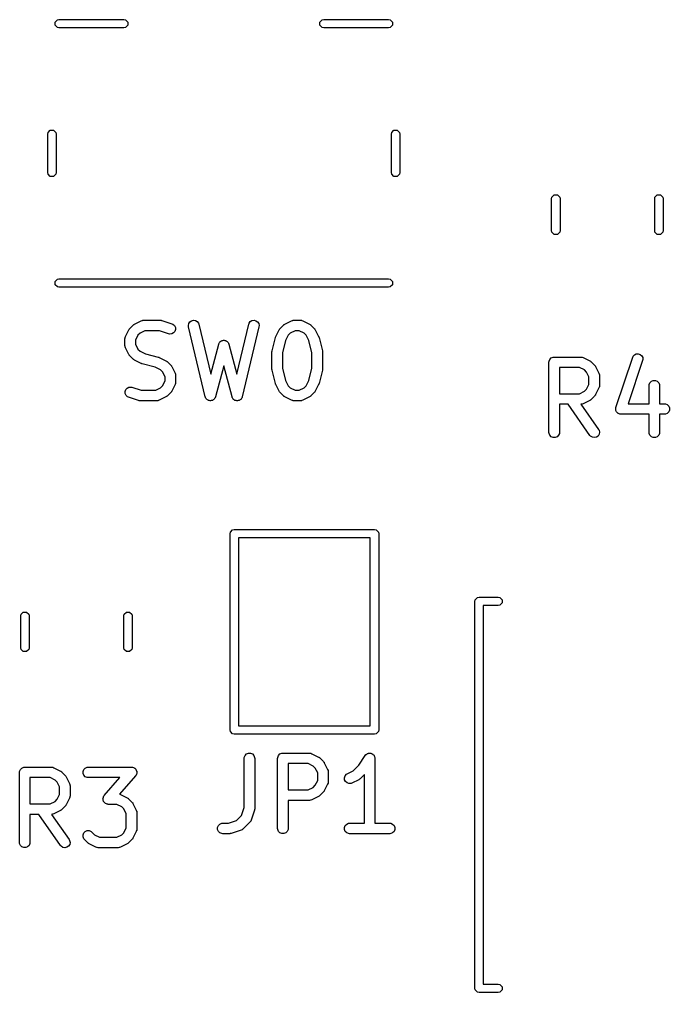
# Model space of a CAD drawing. Extents: x 187.8 to 249.8, y -111.9 to -82.6.
# Drawn here: x 193.94 to 203.21, y -96.49 to -82.61 of the extents above; entities that cross this region are included whole.
import ezdxf

# ---------------------------------------------------------------- set-up
doc = ezdxf.new("R2010")
doc.units = 0
doc.layers.add('BLACK', color=7, linetype='CONTINUOUS')

msp = doc.modelspace()

# ---------------------------------------------------------------- linework, layer by layer
at = {"layer": 'BLACK', "linetype": 'CONTINUOUS'}
for p, q in [((194.444567, -82.652039), (194.477039, -82.619567)), ((194.444567, -82.697961), (194.444567, -82.652039)), ((194.477039, -82.730433), (194.444567, -82.697961)), ((194.477039, -82.619567), (194.5, -82.615)), ((194.5, -82.615), (195.425, -82.615)), ((195.425, -82.615), (195.447961, -82.619567)), ((195.447961, -82.619567), (195.480433, -82.652039)), ((195.480433, -82.697961), (195.447961, -82.730433)), ((195.480433, -82.652039), (195.480433, -82.697961)), ((198.219567, -82.652039), (198.252039, -82.619567)), ((198.219567, -82.697961), (198.219567, -82.652039)), ((198.252039, -82.730433), (198.219567, -82.697961)), ((198.252039, -82.619567), (198.275, -82.615)), ((198.275, -82.615), (199.2, -82.615)), ((199.2, -82.615), (199.222961, -82.619567)), ((199.222961, -82.619567), (199.255433, -82.652039)), ((199.255433, -82.697961), (199.222961, -82.730433)), ((199.255433, -82.652039), (199.255433, -82.697961)), ((194.5, -82.735), (194.477039, -82.730433)), ((195.425, -82.735), (194.5, -82.735)), ((195.447961, -82.730433), (195.425, -82.735)), ((198.275, -82.735), (198.252039, -82.730433)), ((199.2, -82.735), (198.275, -82.735)), ((199.222961, -82.730433), (199.2, -82.735)), ((194.34, -84.25), (194.344567, -84.227039)), ((194.34, -84.8), (194.34, -84.25)), ((194.344567, -84.227039), (194.377039, -84.194567)), ((194.377039, -84.194567), (194.422961, -84.194567)), ((194.422961, -84.194567), (194.455433, -84.227039)), ((194.455433, -84.227039), (194.46, -84.25)), ((194.46, -84.25), (194.46, -84.8)), ((199.24, -84.25), (199.244567, -84.227039)), ((199.24, -84.8), (199.24, -84.25)), ((199.244567, -84.227039), (199.277039, -84.194567)), ((199.277039, -84.194567), (199.322961, -84.194567)), ((199.322961, -84.194567), (199.355433, -84.227039)), ((199.355433, -84.227039), (199.36, -84.25)), ((199.36, -84.25), (199.36, -84.8)), ((194.344567, -84.822961), (194.34, -84.8)), ((194.46, -84.8), (194.455433, -84.822961)), ((199.244567, -84.822961), (199.24, -84.8)), ((199.36, -84.8), (199.355433, -84.822961)), ((194.377039, -84.855433), (194.344567, -84.822961)), ((194.422961, -84.855433), (194.377039, -84.855433)), ((194.455433, -84.822961), (194.422961, -84.855433)), ((199.277039, -84.855433), (199.244567, -84.822961)), ((199.322961, -84.855433), (199.277039, -84.855433)), ((199.355433, -84.822961), (199.322961, -84.855433)), ((201.525, -85.172936), (201.529567, -85.149975)), ((201.525, -85.627064), (201.525, -85.172936)), ((201.529567, -85.149975), (201.562039, -85.117503)), ((201.562039, -85.117503), (201.607961, -85.117503)), ((201.607961, -85.117503), (201.640433, -85.149975)), ((201.640433, -85.149975), (201.645, -85.172936)), ((201.645, -85.172936), (201.645, -85.627064)), ((202.995, -85.172936), (202.999567, -85.149975)), ((202.995, -85.627064), (202.995, -85.172936)), ((202.999567, -85.149975), (203.032039, -85.117503)), ((203.032039, -85.117503), (203.077961, -85.117503)), ((203.077961, -85.117503), (203.110433, -85.149975)), ((203.110433, -85.149975), (203.115, -85.172936)), ((203.115, -85.172936), (203.115, -85.627064)), ((201.529567, -85.650025), (201.525, -85.627064)), ((201.645, -85.627064), (201.640433, -85.650025)), ((202.999567, -85.650025), (202.995, -85.627064)), ((203.115, -85.627064), (203.110433, -85.650025)), ((201.562039, -85.682497), (201.529567, -85.650025)), ((201.607961, -85.682497), (201.562039, -85.682497)), ((201.640433, -85.650025), (201.607961, -85.682497)), ((203.032039, -85.682497), (202.999567, -85.650025)), ((203.077961, -85.682497), (203.032039, -85.682497)), ((203.110433, -85.650025), (203.077961, -85.682497)), ((194.444567, -86.352039), (194.477039, -86.319567)), ((194.477039, -86.319567), (194.5, -86.315)), ((194.5, -86.315), (199.2, -86.315)), ((199.2, -86.315), (199.222961, -86.319567)), ((199.222961, -86.319567), (199.255433, -86.352039)), ((194.444567, -86.397961), (194.444567, -86.352039)), ((194.477039, -86.430433), (194.444567, -86.397961)), ((194.5, -86.435), (194.477039, -86.430433)), ((199.2, -86.435), (194.5, -86.435)), ((199.222961, -86.430433), (199.2, -86.435)), ((199.255433, -86.397961), (199.222961, -86.430433)), ((199.255433, -86.352039), (199.255433, -86.397961)), ((195.506534, -87.027773), (195.511253, -87.022024)), ((195.511253, -87.022024), (195.558872, -86.974405)), ((195.558872, -86.974405), (195.564621, -86.969686)), ((195.564621, -86.969686), (195.565921, -86.968188)), ((195.565921, -86.968188), (195.56818, -86.966766)), ((195.56818, -86.966766), (195.570237, -86.965078)), ((195.570237, -86.965078), (195.572064, -86.96432)), ((195.572064, -86.96432), (195.578364, -86.960356)), ((195.578364, -86.960356), (195.673602, -86.912737)), ((195.673602, -86.912737), (195.687333, -86.907482)), ((195.687333, -86.907482), (195.690022, -86.90729)), ((195.690022, -86.90729), (195.692511, -86.90626)), ((195.692511, -86.90626), (195.707143, -86.904819)), ((195.707143, -86.904819), (195.945238, -86.904819)), ((195.945238, -86.904819), (195.952643, -86.905548)), ((195.952643, -86.905548), (195.954618, -86.905408)), ((195.954618, -86.905408), (195.957215, -86.905998)), ((195.957215, -86.905998), (195.95987, -86.90626)), ((195.95987, -86.90626), (195.961701, -86.907018)), ((195.961701, -86.907018), (195.968955, -86.908668)), ((195.968955, -86.908668), (196.111812, -86.956287)), ((196.111812, -86.956287), (196.125237, -86.962281)), ((196.125237, -86.962281), (196.147344, -86.981455)), ((196.147344, -86.981455), (196.160431, -87.007628)), ((196.160431, -87.007628), (196.162506, -87.036818)), ((196.346481, -86.982623), (196.351114, -86.953728)), ((196.348469, -86.997191), (196.346481, -86.982623)), ((196.586564, -87.997191), (196.348469, -86.997191)), ((196.351114, -86.953728), (196.36645, -86.928806)), ((196.36645, -86.928806), (196.390157, -86.911649)), ((196.390157, -86.911649), (196.418625, -86.904871)), ((196.418625, -86.904871), (196.44752, -86.909504)), ((196.44752, -86.909504), (196.472442, -86.92484)), ((196.472442, -86.92484), (196.489599, -86.948547)), ((196.489599, -86.948547), (196.494389, -86.962447)), ((196.494389, -86.962447), (196.66364, -87.673303)), ((197.036359, -87.673303), (197.205612, -86.962448)), ((197.351532, -86.997191), (197.113436, -87.997191)), ((197.205612, -86.962448), (197.210402, -86.948547)), ((197.210402, -86.948547), (197.227559, -86.92484)), ((197.227559, -86.92484), (197.252481, -86.909504)), ((197.252481, -86.909504), (197.281376, -86.904871)), ((197.281376, -86.904871), (197.309844, -86.91165)), ((197.309844, -86.91165), (197.333551, -86.928806)), ((197.333551, -86.928806), (197.348887, -86.953728)), ((197.348887, -86.953728), (197.35352, -86.982623)), ((197.35352, -86.982623), (197.351532, -86.997191)), ((197.649391, -87.027773), (197.65411, -87.022024)), ((197.65411, -87.022024), (197.701729, -86.974405)), ((197.701729, -86.974405), (197.707478, -86.969686)), ((197.707478, -86.969686), (197.708778, -86.968188)), ((197.708778, -86.968188), (197.711037, -86.966766)), ((197.711037, -86.966766), (197.713094, -86.965078)), ((197.713094, -86.965078), (197.714921, -86.96432)), ((197.714921, -86.96432), (197.721221, -86.960356)), ((197.721221, -86.960356), (197.816459, -86.912737)), ((197.816459, -86.912737), (197.83019, -86.907482)), ((197.83019, -86.907482), (197.832879, -86.90729)), ((197.832879, -86.90729), (197.835368, -86.90626)), ((197.835368, -86.90626), (197.85, -86.904819)), ((197.85, -86.904819), (197.945238, -86.904819)), ((197.945238, -86.904819), (197.95987, -86.90626)), ((197.95987, -86.90626), (197.962359, -86.907291)), ((197.962359, -86.907291), (197.965047, -86.907482)), ((197.965047, -86.907482), (197.978779, -86.912737)), ((197.978779, -86.912737), (198.074017, -86.960356)), ((198.074017, -86.960356), (198.080316, -86.96432)), ((198.080316, -86.96432), (198.082144, -86.965078)), ((198.082144, -86.965078), (198.0842, -86.966766)), ((198.0842, -86.966766), (198.08646, -86.968188)), ((198.08646, -86.968188), (198.087759, -86.969686)), ((198.087759, -86.969686), (198.093509, -86.974405)), ((198.093509, -86.974405), (198.141128, -87.022024)), ((198.141128, -87.022024), (198.145846, -87.027773)), ((195.441667, -87.170295), (195.443108, -87.155663)), ((195.443108, -87.155663), (195.444139, -87.153173)), ((195.444139, -87.153173), (195.44433, -87.150486)), ((195.44433, -87.150486), (195.449585, -87.136754)), ((195.449585, -87.136754), (195.497204, -87.041516)), ((195.497204, -87.041516), (195.501168, -87.035216)), ((195.501168, -87.035216), (195.501926, -87.033389)), ((195.501926, -87.033389), (195.503614, -87.031332)), ((195.503614, -87.031332), (195.505036, -87.029073)), ((195.505036, -87.029073), (195.506534, -87.027773)), ((195.625925, -87.119484), (195.591667, -87.188)), ((195.656332, -87.089077), (195.625925, -87.119484)), ((195.724848, -87.054819), (195.656332, -87.089077)), ((195.933068, -87.054819), (195.724848, -87.054819)), ((196.064377, -87.098589), (195.933068, -87.054819)), ((196.078714, -87.101849), (196.064377, -87.098589)), ((196.107904, -87.099774), (196.078714, -87.101849)), ((196.134078, -87.086688), (196.107904, -87.099774)), ((196.153252, -87.06458), (196.134078, -87.086688)), ((196.162506, -87.036818), (196.153252, -87.06458)), ((197.539144, -87.342581), (197.586763, -87.152105)), ((197.586763, -87.152105), (197.587148, -87.151025)), ((197.587148, -87.151025), (197.587187, -87.150486)), ((197.587187, -87.150486), (197.589514, -87.144404)), ((197.589514, -87.144404), (197.59171, -87.138259)), ((197.59171, -87.138259), (197.592032, -87.137823)), ((197.592032, -87.137823), (197.592442, -87.136754)), ((197.592442, -87.136754), (197.640061, -87.041516)), ((197.640061, -87.041516), (197.644025, -87.035216)), ((197.644025, -87.035216), (197.644783, -87.033389)), ((197.644783, -87.033389), (197.646471, -87.031332)), ((197.646471, -87.031332), (197.647893, -87.029073)), ((197.647893, -87.029073), (197.649391, -87.027773)), ((197.768782, -87.119484), (197.730288, -87.196471)), ((197.799189, -87.089077), (197.768782, -87.119484)), ((197.867705, -87.054819), (197.799189, -87.089077)), ((197.927533, -87.054819), (197.867705, -87.054819)), ((197.996049, -87.089077), (197.927533, -87.054819)), ((198.026456, -87.119484), (197.996049, -87.089077)), ((198.064949, -87.196471), (198.026456, -87.119484)), ((198.145846, -87.027773), (198.147345, -87.029073)), ((198.147345, -87.029073), (198.148766, -87.031332)), ((198.148766, -87.031332), (198.150455, -87.033389)), ((198.150455, -87.033389), (198.151212, -87.035216)), ((198.151212, -87.035216), (198.155177, -87.041516)), ((198.155177, -87.041516), (198.202796, -87.136754)), ((198.202796, -87.136754), (198.203205, -87.137823)), ((198.203205, -87.137823), (198.203528, -87.138259)), ((198.203528, -87.138259), (198.20572, -87.144395)), ((198.20572, -87.144395), (198.208051, -87.150485)), ((198.208051, -87.150485), (198.208089, -87.151025)), ((198.208089, -87.151025), (198.208475, -87.152105)), ((198.208475, -87.152105), (198.256094, -87.342581)), ((195.441667, -87.265533), (195.441667, -87.170295)), ((195.443108, -87.280165), (195.441667, -87.265533)), ((195.444139, -87.282654), (195.443108, -87.280165)), ((195.44433, -87.285342), (195.444139, -87.282654)), ((195.449585, -87.299074), (195.44433, -87.285342)), ((195.497204, -87.394312), (195.449585, -87.299074)), ((195.591667, -87.188), (195.591667, -87.247828)), ((195.591667, -87.247828), (195.625925, -87.316344)), ((196.66364, -87.673303), (196.777532, -87.246208)), ((196.777532, -87.246208), (196.778817, -87.242779)), ((196.778817, -87.242779), (196.779009, -87.24134)), ((196.779009, -87.24134), (196.779998, -87.23963)), ((196.779998, -87.23963), (196.782695, -87.232441)), ((196.782695, -87.232441), (196.788712, -87.22458)), ((196.788712, -87.22458), (196.793671, -87.216015)), ((196.793671, -87.216015), (196.797528, -87.213062)), ((196.797528, -87.213062), (196.800482, -87.209204)), ((196.800482, -87.209204), (196.809049, -87.204243)), ((196.809049, -87.204243), (196.816909, -87.198228)), ((196.816909, -87.198228), (196.821601, -87.196976)), ((196.821601, -87.196976), (196.825807, -87.194542)), ((196.825807, -87.194542), (196.835624, -87.193237)), ((196.835624, -87.193237), (196.845185, -87.190688)), ((196.845185, -87.190688), (196.849997, -87.191327)), ((196.849997, -87.191327), (196.854816, -87.190687)), ((196.854816, -87.190687), (196.864386, -87.193239)), ((196.864386, -87.193239), (196.874193, -87.194542)), ((196.874193, -87.194542), (196.878394, -87.196974)), ((196.878394, -87.196974), (196.883091, -87.198227)), ((196.883091, -87.198227), (196.890953, -87.204245)), ((196.890953, -87.204245), (196.899518, -87.209204)), ((196.899518, -87.209204), (196.90247, -87.213061)), ((196.90247, -87.213061), (196.906329, -87.216015)), ((196.906329, -87.216015), (196.91129, -87.224583)), ((196.91129, -87.224583), (196.917305, -87.232442)), ((196.917305, -87.232442), (196.919999, -87.239626)), ((196.919999, -87.239626), (196.920991, -87.241339)), ((196.920991, -87.241339), (196.921182, -87.24278)), ((196.921182, -87.24278), (196.922468, -87.246208)), ((196.922468, -87.246208), (197.036359, -87.673303)), ((197.730288, -87.196471), (197.686905, -87.370005)), ((198.108333, -87.370005), (198.064949, -87.196471)), ((195.501168, -87.400611), (195.497204, -87.394312)), ((195.501926, -87.402439), (195.501168, -87.400611)), ((195.503614, -87.404495), (195.501926, -87.402439)), ((195.505036, -87.406755), (195.503614, -87.404495)), ((195.506534, -87.408054), (195.505036, -87.406755)), ((195.511253, -87.413804), (195.506534, -87.408054)), ((195.558872, -87.461423), (195.511253, -87.413804)), ((195.625925, -87.316344), (195.656332, -87.346751)), ((195.656332, -87.346751), (195.733319, -87.385244)), ((195.733319, -87.385244), (195.915809, -87.430867)), ((195.915809, -87.430867), (195.916888, -87.431252)), ((195.916888, -87.431252), (195.917428, -87.431291)), ((195.917428, -87.431291), (195.923509, -87.433618)), ((195.923509, -87.433618), (195.929655, -87.435814)), ((195.929655, -87.435814), (195.93009, -87.436136)), ((195.93009, -87.436136), (195.93116, -87.436546)), ((195.93116, -87.436546), (196.026398, -87.484165)), ((197.536905, -87.360771), (197.537156, -87.358217)), ((197.536905, -87.598866), (197.536905, -87.360771)), ((197.536994, -87.357125), (197.537803, -87.351651)), ((197.537156, -87.358217), (197.536994, -87.357125)), ((197.537803, -87.351651), (197.538346, -87.346139)), ((197.538346, -87.346139), (197.538768, -87.345117)), ((197.538768, -87.345117), (197.539144, -87.342581)), ((197.686905, -87.370005), (197.686905, -87.589632)), ((198.108333, -87.589632), (198.108333, -87.370005)), ((198.256094, -87.342581), (198.256469, -87.345117)), ((198.256469, -87.345117), (198.256892, -87.346139)), ((198.256892, -87.346139), (198.257434, -87.351651)), ((198.257434, -87.351651), (198.258244, -87.357125)), ((198.258244, -87.357125), (198.258081, -87.358217)), ((198.258081, -87.358217), (198.258333, -87.360771)), ((198.258333, -87.360771), (198.258333, -87.598866)), ((201.499545, -87.463151), (201.520237, -87.442459)), ((201.520237, -87.442459), (201.547273, -87.43126)), ((201.547273, -87.43126), (201.561905, -87.429819)), ((201.561905, -87.429819), (201.942857, -87.429819)), ((201.942857, -87.429819), (201.957489, -87.43126)), ((201.957489, -87.43126), (201.959978, -87.432291)), ((201.959978, -87.432291), (201.962666, -87.432482)), ((201.962666, -87.432482), (201.976398, -87.437737)), ((201.976398, -87.437737), (202.071636, -87.485356)), ((202.443135, -88.147768), (202.68123, -87.433483)), ((202.68123, -87.433483), (202.687224, -87.420058)), ((202.687224, -87.420058), (202.706398, -87.397951)), ((202.706398, -87.397951), (202.732571, -87.384864)), ((202.732571, -87.384864), (202.761761, -87.382789)), ((202.761761, -87.382789), (202.789523, -87.392043)), ((202.789523, -87.392043), (202.811631, -87.411217)), ((202.811631, -87.411217), (202.824717, -87.437391)), ((202.824717, -87.437391), (202.826792, -87.466581)), ((195.564621, -87.466141), (195.558872, -87.461423)), ((195.565921, -87.46764), (195.564621, -87.466141)), ((195.56818, -87.469061), (195.565921, -87.46764)), ((195.570237, -87.47075), (195.56818, -87.469061)), ((195.572064, -87.471507), (195.570237, -87.47075)), ((195.578364, -87.475472), (195.572064, -87.471507)), ((195.673602, -87.523091), (195.578364, -87.475472)), ((195.674671, -87.5235), (195.673602, -87.523091)), ((195.675107, -87.523823), (195.674671, -87.5235)), ((195.681243, -87.526015), (195.675107, -87.523823)), ((195.687333, -87.528346), (195.681243, -87.526015)), ((195.687873, -87.528384), (195.687333, -87.528346)), ((195.688953, -87.52877), (195.687873, -87.528384)), ((195.871443, -87.574392), (195.688953, -87.52877)), ((195.94843, -87.612886), (195.871443, -87.574392)), ((196.026398, -87.484165), (196.032697, -87.488129)), ((196.032697, -87.488129), (196.034525, -87.488887)), ((196.034525, -87.488887), (196.036581, -87.490575)), ((196.036581, -87.490575), (196.038841, -87.491997)), ((196.038841, -87.491997), (196.04014, -87.493495)), ((196.04014, -87.493495), (196.04589, -87.498214)), ((196.04589, -87.498214), (196.093509, -87.545833)), ((196.093509, -87.545833), (196.098227, -87.551582)), ((196.098227, -87.551582), (196.099726, -87.552882)), ((196.099726, -87.552882), (196.101147, -87.555141)), ((196.101147, -87.555141), (196.102836, -87.557198)), ((196.102836, -87.557198), (196.103593, -87.559025)), ((196.103593, -87.559025), (196.107558, -87.565325)), ((196.107558, -87.565325), (196.155177, -87.660563)), ((196.849999, -87.556613), (196.731992, -87.999144)), ((196.968008, -87.999144), (196.849999, -87.556613)), ((201.486905, -87.504819), (201.488346, -87.490187)), ((201.486905, -88.504819), (201.486905, -87.504819)), ((201.488346, -87.490187), (201.499545, -87.463151)), ((201.925152, -87.579819), (201.636905, -87.579819)), ((201.636905, -87.579819), (201.636905, -87.953628)), ((201.993668, -87.614077), (201.925152, -87.579819)), ((202.071636, -87.485356), (202.077935, -87.48932)), ((202.077935, -87.48932), (202.079763, -87.490078)), ((202.079763, -87.490078), (202.081819, -87.491766)), ((202.081819, -87.491766), (202.084079, -87.493188)), ((202.084079, -87.493188), (202.085378, -87.494686)), ((202.085378, -87.494686), (202.091128, -87.499405)), ((202.091128, -87.499405), (202.138747, -87.547024)), ((202.138747, -87.547024), (202.143465, -87.552773)), ((202.143465, -87.552773), (202.144964, -87.554073)), ((202.144964, -87.554073), (202.146385, -87.556332)), ((202.146385, -87.556332), (202.148074, -87.558389)), ((202.148074, -87.558389), (202.148831, -87.560216)), ((202.148831, -87.560216), (202.152796, -87.566516)), ((202.152796, -87.566516), (202.200415, -87.661754)), ((202.823532, -87.480918), (202.618343, -88.096485)), ((202.826792, -87.466581), (202.823532, -87.480918)), ((195.978837, -87.643293), (195.94843, -87.612886)), ((196.013095, -87.711809), (195.978837, -87.643293)), ((196.013095, -87.771637), (196.013095, -87.711809)), ((196.155177, -87.660563), (196.160432, -87.674294)), ((196.160432, -87.674294), (196.160623, -87.676983)), ((196.160623, -87.676983), (196.161654, -87.679472)), ((196.161654, -87.679472), (196.163095, -87.694104)), ((196.163095, -87.694104), (196.163095, -87.789342)), ((197.537156, -87.601419), (197.536905, -87.598866)), ((197.536994, -87.602512), (197.537156, -87.601419)), ((197.537803, -87.607985), (197.536994, -87.602512)), ((197.538346, -87.613498), (197.537803, -87.607985)), ((197.538768, -87.614519), (197.538346, -87.613498)), ((197.539144, -87.617056), (197.538768, -87.614519)), ((197.586763, -87.807532), (197.539144, -87.617056)), ((197.686905, -87.589632), (197.730288, -87.763166)), ((198.064949, -87.763166), (198.108333, -87.589632)), ((198.256094, -87.617056), (198.208475, -87.807532)), ((198.256469, -87.614519), (198.256094, -87.617056)), ((198.256892, -87.613498), (198.256469, -87.614519)), ((198.257434, -87.607985), (198.256892, -87.613498)), ((198.258244, -87.602512), (198.257434, -87.607985)), ((198.258333, -87.598866), (198.258081, -87.601419)), ((198.258081, -87.601419), (198.258244, -87.602512)), ((202.024075, -87.644484), (201.993668, -87.614077)), ((202.058333, -87.713), (202.024075, -87.644484)), ((202.058333, -87.820447), (202.058333, -87.713)), ((202.200415, -87.661754), (202.20567, -87.675485)), ((202.20567, -87.675485), (202.205861, -87.678174)), ((202.205861, -87.678174), (202.206892, -87.680663)), ((202.206892, -87.680663), (202.208333, -87.695295)), ((202.208333, -87.695295), (202.208333, -87.838152)), ((195.470684, -87.87295), (195.496857, -87.859864)), ((195.496857, -87.859864), (195.526047, -87.857789)), ((195.526047, -87.857789), (195.540384, -87.861049)), ((195.948429, -87.870561), (195.978836, -87.840153)), ((195.978836, -87.840153), (196.013095, -87.771637)), ((196.155177, -87.822883), (196.107558, -87.918121)), ((196.160432, -87.809152), (196.155177, -87.822883)), ((196.160623, -87.806462), (196.160432, -87.809152)), ((196.161654, -87.803974), (196.160623, -87.806462)), ((196.163095, -87.789342), (196.161654, -87.803974)), ((197.587148, -87.808611), (197.586763, -87.807532)), ((197.587187, -87.809151), (197.587148, -87.808611)), ((197.589514, -87.815232), (197.587187, -87.809151)), ((197.59171, -87.821378), (197.589514, -87.815232)), ((197.592032, -87.821813), (197.59171, -87.821378)), ((197.592442, -87.822883), (197.592032, -87.821813)), ((197.640061, -87.918121), (197.592442, -87.822883)), ((197.730288, -87.763166), (197.768782, -87.840153)), ((197.768782, -87.840153), (197.799189, -87.870561)), ((197.996048, -87.870561), (198.026455, -87.840153)), ((198.026455, -87.840153), (198.064949, -87.763166)), ((198.202796, -87.822883), (198.155177, -87.918121)), ((198.203205, -87.821813), (198.202796, -87.822883)), ((198.203528, -87.821378), (198.203205, -87.821813)), ((198.20572, -87.815241), (198.203528, -87.821378)), ((198.208051, -87.809152), (198.20572, -87.815241)), ((198.208089, -87.808611), (198.208051, -87.809152)), ((198.208475, -87.807532), (198.208089, -87.808611)), ((202.024075, -87.888963), (202.058333, -87.820447)), ((202.20567, -87.857962), (202.200415, -87.871693)), ((202.205861, -87.855272), (202.20567, -87.857962)), ((202.206892, -87.852784), (202.205861, -87.855272)), ((202.208333, -87.838152), (202.206892, -87.852784)), ((202.915476, -87.838152), (202.916917, -87.82352)), ((202.915476, -88.096485), (202.915476, -87.838152)), ((202.916917, -87.82352), (202.928116, -87.796484)), ((202.928116, -87.796484), (202.948808, -87.775792)), ((202.948808, -87.775792), (202.975844, -87.764593)), ((202.975844, -87.764593), (203.005108, -87.764593)), ((203.005108, -87.764593), (203.032144, -87.775792)), ((203.032144, -87.775792), (203.052836, -87.796484)), ((203.052836, -87.796484), (203.064035, -87.82352)), ((203.064035, -87.82352), (203.065476, -87.838152)), ((203.065476, -87.838152), (203.065476, -88.096485)), ((195.442256, -87.92282), (195.45151, -87.895057)), ((195.444331, -87.95201), (195.442256, -87.92282)), ((195.457417, -87.978183), (195.444331, -87.95201)), ((195.45151, -87.895057), (195.470684, -87.87295)), ((195.479524, -87.997357), (195.457417, -87.978183)), ((195.49295, -88.003351), (195.479524, -87.997357)), ((195.540384, -87.861049), (195.671694, -87.904819)), ((195.671694, -87.904819), (195.879914, -87.904819)), ((195.879914, -87.904819), (195.948429, -87.870561)), ((196.032697, -87.995317), (196.026398, -87.999282)), ((196.034525, -87.99456), (196.032697, -87.995317)), ((196.036581, -87.992872), (196.034525, -87.99456)), ((196.038841, -87.99145), (196.036581, -87.992872)), ((196.040141, -87.98995), (196.038841, -87.99145)), ((196.045891, -87.985232), (196.040141, -87.98995)), ((196.093509, -87.937613), (196.045891, -87.985232)), ((196.098227, -87.931863), (196.093509, -87.937613)), ((196.099726, -87.930564), (196.098227, -87.931863)), ((196.101147, -87.928305), (196.099726, -87.930564)), ((196.102837, -87.926247), (196.101147, -87.928305)), ((196.103594, -87.924417), (196.102837, -87.926247)), ((196.107558, -87.918121), (196.103594, -87.924417)), ((196.588293, -88.00221), (196.586564, -87.997191)), ((196.731992, -87.999144), (196.730126, -88.004118)), ((196.969873, -88.004119), (196.968008, -87.999144)), ((197.113436, -87.997191), (197.111706, -88.002209)), ((197.644024, -87.924417), (197.640061, -87.918121)), ((197.644782, -87.926247), (197.644024, -87.924417)), ((197.646471, -87.928305), (197.644782, -87.926247)), ((197.647893, -87.930564), (197.646471, -87.928305)), ((197.649391, -87.931863), (197.647893, -87.930564)), ((197.654109, -87.937612), (197.649391, -87.931863)), ((197.701728, -87.985232), (197.654109, -87.937612)), ((197.707477, -87.98995), (197.701728, -87.985232)), ((197.708778, -87.99145), (197.707477, -87.98995)), ((197.711037, -87.992872), (197.708778, -87.99145)), ((197.713094, -87.99456), (197.711037, -87.992872)), ((197.714921, -87.995317), (197.713094, -87.99456)), ((197.721221, -87.999282), (197.714921, -87.995317)), ((197.799189, -87.870561), (197.867705, -87.904819)), ((197.867705, -87.904819), (197.927533, -87.904819)), ((197.927533, -87.904819), (197.996048, -87.870561)), ((198.080316, -87.995317), (198.074017, -87.999282)), ((198.082144, -87.99456), (198.080316, -87.995317)), ((198.0842, -87.992872), (198.082144, -87.99456)), ((198.08646, -87.99145), (198.0842, -87.992872)), ((198.08776, -87.98995), (198.08646, -87.99145)), ((198.09351, -87.985232), (198.08776, -87.98995)), ((198.141128, -87.937613), (198.09351, -87.985232)), ((198.145846, -87.931863), (198.141128, -87.937613)), ((198.147345, -87.930564), (198.145846, -87.931863)), ((198.148766, -87.928305), (198.147345, -87.930564)), ((198.150456, -87.926247), (198.148766, -87.928305)), ((198.151213, -87.924417), (198.150456, -87.926247)), ((198.155177, -87.918121), (198.151213, -87.924417)), ((201.636905, -87.953628), (201.925152, -87.953628)), ((201.925152, -87.953628), (201.993668, -87.91937)), ((201.993668, -87.91937), (202.024075, -87.888963)), ((202.138747, -87.986423), (202.091128, -88.034042)), ((202.143465, -87.980673), (202.138747, -87.986423)), ((202.144964, -87.979374), (202.143465, -87.980673)), ((202.146385, -87.977114), (202.144964, -87.979374)), ((202.148074, -87.975058), (202.146385, -87.977114)), ((202.148831, -87.97323), (202.148074, -87.975058)), ((202.152796, -87.966931), (202.148831, -87.97323)), ((202.200415, -87.871693), (202.152796, -87.966931)), ((195.635806, -88.05097), (195.49295, -88.003351)), ((195.643061, -88.052619), (195.635806, -88.05097)), ((195.644892, -88.053378), (195.643061, -88.052619)), ((195.647545, -88.053639), (195.644892, -88.053378)), ((195.650143, -88.05423), (195.647545, -88.053639)), ((195.652117, -88.054089), (195.650143, -88.05423)), ((195.659524, -88.054819), (195.652117, -88.054089)), ((195.897619, -88.054819), (195.659524, -88.054819)), ((195.912251, -88.053378), (195.897619, -88.054819)), ((195.91474, -88.052346), (195.912251, -88.053378)), ((195.917428, -88.052156), (195.91474, -88.052346)), ((195.93116, -88.046901), (195.917428, -88.052156)), ((196.026398, -87.999282), (195.93116, -88.046901)), ((196.588533, -88.004012), (196.588293, -88.00221)), ((196.589475, -88.00564), (196.588533, -88.004012)), ((196.591354, -88.011091), (196.589475, -88.00564)), ((196.59774, -88.019915), (196.591354, -88.011091)), ((196.603195, -88.029337), (196.59774, -88.019915)), ((196.606252, -88.031677), (196.603195, -88.029337)), ((196.608511, -88.034798), (196.606252, -88.031677)), ((196.617786, -88.040505), (196.608511, -88.034798)), ((196.626433, -88.047124), (196.617786, -88.040505)), ((196.630153, -88.048116), (196.626433, -88.047124)), ((196.633433, -88.050134), (196.630153, -88.048116)), ((196.644187, -88.051858), (196.633433, -88.050134)), ((196.654709, -88.054664), (196.644187, -88.051858)), ((196.658524, -88.054157), (196.654709, -88.054664)), ((196.662328, -88.054767), (196.658524, -88.054157)), ((196.672926, -88.052243), (196.662328, -88.054767)), ((196.683717, -88.05081), (196.672926, -88.052243)), ((196.687048, -88.048881), (196.683717, -88.05081)), ((196.690796, -88.047989), (196.687048, -88.048881)), ((196.69962, -88.041602), (196.690796, -88.047989)), ((196.709042, -88.036148), (196.69962, -88.041602)), ((196.711382, -88.03309), (196.709042, -88.036148)), ((196.714503, -88.030832), (196.711382, -88.03309)), ((196.72021, -88.021556), (196.714503, -88.030832)), ((196.726829, -88.01291), (196.72021, -88.021556)), ((196.728854, -88.00751), (196.726829, -88.01291)), ((196.729839, -88.00591), (196.728854, -88.00751)), ((196.730126, -88.004118), (196.729839, -88.00591)), ((196.970161, -88.00591), (196.969873, -88.004119)), ((196.971145, -88.007509), (196.970161, -88.00591)), ((196.973171, -88.012911), (196.971145, -88.007509)), ((196.979791, -88.021559), (196.973171, -88.012911)), ((196.985497, -88.030832), (196.979791, -88.021559)), ((196.988617, -88.03309), (196.985497, -88.030832)), ((196.990958, -88.036148), (196.988617, -88.03309)), ((197.000379, -88.041602), (196.990958, -88.036148)), ((197.009204, -88.047989), (197.000379, -88.041602)), ((197.012951, -88.048881), (197.009204, -88.047989)), ((197.016283, -88.05081), (197.012951, -88.048881)), ((197.027076, -88.052244), (197.016283, -88.05081)), ((197.037672, -88.054767), (197.027076, -88.052244)), ((197.041473, -88.054157), (197.037672, -88.054767)), ((197.045292, -88.054665), (197.041473, -88.054157)), ((197.055823, -88.051856), (197.045292, -88.054665)), ((197.066567, -88.050134), (197.055823, -88.051856)), ((197.069843, -88.048118), (197.066567, -88.050134)), ((197.073567, -88.047125), (197.069843, -88.048118)), ((197.082217, -88.040503), (197.073567, -88.047125)), ((197.091489, -88.034798), (197.082217, -88.040503)), ((197.093747, -88.031677), (197.091489, -88.034798)), ((197.096805, -88.029337), (197.093747, -88.031677)), ((197.10226, -88.019914), (197.096805, -88.029337)), ((197.108646, -88.011091), (197.10226, -88.019914)), ((197.110523, -88.005642), (197.108646, -88.011091)), ((197.111467, -88.004013), (197.110523, -88.005642)), ((197.111706, -88.002209), (197.111467, -88.004013)), ((197.816459, -88.046901), (197.721221, -87.999282)), ((197.83019, -88.052156), (197.816459, -88.046901)), ((197.832879, -88.052347), (197.83019, -88.052156)), ((197.835368, -88.053378), (197.832879, -88.052347)), ((197.85, -88.054819), (197.835368, -88.053378)), ((197.945238, -88.054819), (197.85, -88.054819)), ((197.95987, -88.053378), (197.945238, -88.054819)), ((197.962359, -88.052346), (197.95987, -88.053378)), ((197.965047, -88.052156), (197.962359, -88.052346)), ((197.978779, -88.046901), (197.965047, -88.052156)), ((198.074017, -87.999282), (197.978779, -88.046901)), ((201.760951, -88.103628), (201.636905, -88.103628)), ((201.636905, -88.103628), (201.636905, -88.504819)), ((202.071891, -88.547829), (201.760951, -88.103628)), ((201.957489, -88.102187), (201.943972, -88.103518)), ((201.943972, -88.103518), (202.194776, -88.46181)), ((201.959978, -88.101155), (201.957489, -88.102187)), ((201.962666, -88.100965), (201.959978, -88.101155)), ((201.976398, -88.09571), (201.962666, -88.100965)), ((202.071636, -88.048091), (201.976398, -88.09571)), ((202.077935, -88.044126), (202.071636, -88.048091)), ((202.079763, -88.043369), (202.077935, -88.044126)), ((202.081819, -88.04168), (202.079763, -88.043369)), ((202.084079, -88.040259), (202.081819, -88.04168)), ((202.085378, -88.03876), (202.084079, -88.040259)), ((202.091128, -88.034042), (202.085378, -88.03876)), ((202.618343, -88.096485), (202.915476, -88.096485)), ((203.065476, -88.096485), (203.133333, -88.096485)), ((203.133333, -88.096485), (203.147965, -88.097926)), ((203.147965, -88.097926), (203.175001, -88.109125)), ((203.175001, -88.109125), (203.195693, -88.129817)), ((203.195693, -88.129817), (203.206892, -88.156853)), ((202.439875, -88.162105), (202.440727, -88.158358)), ((202.440727, -88.17409), (202.439875, -88.162105)), ((202.440727, -88.156853), (202.441485, -88.155021)), ((202.440727, -88.158358), (202.440727, -88.156853)), ((202.440727, -88.186117), (202.440727, -88.17409)), ((202.441759, -88.188608), (202.440727, -88.186117)), ((202.441485, -88.155021), (202.443135, -88.147768)), ((202.44195, -88.191295), (202.441759, -88.188608)), ((202.447324, -88.202044), (202.44195, -88.191295)), ((202.451926, -88.213153), (202.447324, -88.202044)), ((202.453831, -88.215058), (202.451926, -88.213153)), ((202.455036, -88.217468), (202.453831, -88.215058)), ((202.464118, -88.225345), (202.455036, -88.217468)), ((202.472618, -88.233845), (202.464118, -88.225345)), ((202.475106, -88.234875), (202.472618, -88.233845)), ((202.477143, -88.236642), (202.475106, -88.234875)), ((202.488546, -88.240443), (202.477143, -88.236642)), ((202.499654, -88.245044), (202.488546, -88.240443)), ((202.50348, -88.24542), (202.499654, -88.245044)), ((202.504906, -88.245896), (202.50348, -88.24542)), ((202.50688, -88.245755), (202.504906, -88.245896)), ((202.514286, -88.246485), (202.50688, -88.245755)), ((202.915476, -88.246485), (202.514286, -88.246485)), ((202.915476, -88.504819), (202.915476, -88.246485)), ((203.133333, -88.246485), (203.065476, -88.246485)), ((203.065476, -88.246485), (203.065476, -88.504819)), ((203.147965, -88.245044), (203.133333, -88.246485)), ((203.175001, -88.233845), (203.147965, -88.245044)), ((203.195693, -88.213153), (203.175001, -88.233845)), ((203.206892, -88.186117), (203.195693, -88.213153)), ((203.206892, -88.156853), (203.206892, -88.186117)), ((201.488346, -88.519451), (201.486905, -88.504819)), ((201.499545, -88.546487), (201.488346, -88.519451)), ((201.520237, -88.567179), (201.499545, -88.546487)), ((201.624265, -88.546487), (201.603573, -88.567179)), ((201.635464, -88.519451), (201.624265, -88.546487)), ((201.636905, -88.504819), (201.635464, -88.519451)), ((202.081462, -88.558989), (202.071891, -88.547829)), ((202.20323, -88.532012), (202.187503, -88.55669)), ((202.194776, -88.46181), (202.201986, -88.474623)), ((202.201986, -88.474623), (202.208315, -88.503194)), ((202.208315, -88.503194), (202.20323, -88.532012)), ((202.916917, -88.519451), (202.915476, -88.504819)), ((202.928116, -88.546487), (202.916917, -88.519451)), ((202.948808, -88.567179), (202.928116, -88.546487)), ((203.052836, -88.546487), (203.032144, -88.567179)), ((203.064035, -88.519451), (203.052836, -88.546487)), ((203.065476, -88.504819), (203.064035, -88.519451)), ((201.547273, -88.578378), (201.520237, -88.567179)), ((201.576537, -88.578378), (201.547273, -88.578378)), ((201.603573, -88.567179), (201.576537, -88.578378)), ((202.106141, -88.574716), (202.081462, -88.558989)), ((202.134958, -88.579802), (202.106141, -88.574716)), ((202.163529, -88.573472), (202.134958, -88.579802)), ((202.187503, -88.55669), (202.163529, -88.573472)), ((202.975844, -88.578378), (202.948808, -88.567179)), ((203.005108, -88.578378), (202.975844, -88.578378)), ((203.032144, -88.567179), (203.005108, -88.578378)), ((196.94, -89.95), (196.944567, -89.927039)), ((196.944567, -89.927039), (196.977039, -89.894567)), ((196.977039, -89.894567), (197, -89.89)), ((197, -89.89), (199, -89.89)), ((199, -89.89), (199.022961, -89.894567)), ((199.022961, -89.894567), (199.055433, -89.927039)), ((199.055433, -89.927039), (199.06, -89.95)), ((196.94, -92.75), (196.94, -89.95)), ((197.06, -90.01), (197.06, -92.69)), ((198.94, -90.01), (197.06, -90.01)), ((198.94, -92.69), (198.94, -90.01)), ((199.06, -89.95), (199.06, -92.75)), ((200.43, -90.915), (200.434567, -90.892039)), ((200.434567, -90.892039), (200.467039, -90.859567)), ((200.467039, -90.859567), (200.49, -90.855)), ((200.49, -90.855), (200.765, -90.855)), ((200.765, -90.855), (200.787961, -90.859567)), ((200.787961, -90.859567), (200.820433, -90.892039)), ((200.820433, -90.892039), (200.820433, -90.937961)), ((200.43, -93.675), (200.43, -90.915)), ((200.765, -90.975), (200.55, -90.975)), ((200.55, -90.975), (200.55, -93.675)), ((200.787961, -90.970433), (200.765, -90.975)), ((200.820433, -90.937961), (200.787961, -90.970433)), ((193.955, -91.122936), (193.959567, -91.099975)), ((193.955, -91.577064), (193.955, -91.122936)), ((193.959567, -91.099975), (193.992039, -91.067503)), ((193.992039, -91.067503), (194.037961, -91.067503)), ((194.037961, -91.067503), (194.070433, -91.099975)), ((194.070433, -91.099975), (194.075, -91.122936)), ((194.075, -91.122936), (194.075, -91.577064)), ((195.425, -91.122936), (195.429567, -91.099975)), ((195.425, -91.577064), (195.425, -91.122936)), ((195.429567, -91.099975), (195.462039, -91.067503)), ((195.462039, -91.067503), (195.507961, -91.067503)), ((195.507961, -91.067503), (195.540433, -91.099975)), ((195.540433, -91.099975), (195.545, -91.122936)), ((195.545, -91.122936), (195.545, -91.577064)), ((193.959567, -91.600025), (193.955, -91.577064)), ((193.992039, -91.632497), (193.959567, -91.600025)), ((194.070433, -91.600025), (194.037961, -91.632497)), ((194.075, -91.577064), (194.070433, -91.600025)), ((195.429567, -91.600025), (195.425, -91.577064)), ((195.462039, -91.632497), (195.429567, -91.600025)), ((195.540433, -91.600025), (195.507961, -91.632497)), ((195.545, -91.577064), (195.540433, -91.600025)), ((194.037961, -91.632497), (193.992039, -91.632497)), ((195.507961, -91.632497), (195.462039, -91.632497)), ((197.06, -92.69), (198.94, -92.69)), ((196.944567, -92.772961), (196.94, -92.75)), ((196.977039, -92.805433), (196.944567, -92.772961)), ((197, -92.81), (196.977039, -92.805433)), ((199, -92.81), (197, -92.81)), ((199.022961, -92.805433), (199, -92.81)), ((199.055433, -92.772961), (199.022961, -92.805433)), ((199.06, -92.75), (199.055433, -92.772961)), ((197.143107, -93.140187), (197.154306, -93.113151)), ((197.154306, -93.113151), (197.174998, -93.092459)), ((197.174998, -93.092459), (197.202034, -93.08126)), ((197.202034, -93.08126), (197.231298, -93.08126)), ((197.231298, -93.08126), (197.258334, -93.092459)), ((197.258334, -93.092459), (197.279026, -93.113151)), ((197.279026, -93.113151), (197.290225, -93.140187)), ((197.619298, -93.140187), (197.630497, -93.113151)), ((197.630497, -93.113151), (197.651189, -93.092459)), ((197.651189, -93.092459), (197.678225, -93.08126)), ((197.678225, -93.08126), (197.692857, -93.079819)), ((197.692857, -93.079819), (198.073809, -93.079819)), ((198.073809, -93.079819), (198.088441, -93.08126)), ((198.088441, -93.08126), (198.09093, -93.082291)), ((198.09093, -93.082291), (198.093618, -93.082482)), ((198.093618, -93.082482), (198.10735, -93.087737)), ((198.10735, -93.087737), (198.202588, -93.135356)), ((198.777428, -93.249896), (198.868548, -93.113216)), ((198.868548, -93.113216), (198.868582, -93.113173)), ((198.868582, -93.113173), (198.868592, -93.113151)), ((198.868592, -93.113151), (198.868643, -93.113099)), ((198.868643, -93.113099), (198.877864, -93.101841)), ((198.877864, -93.101841), (198.884033, -93.097709)), ((198.884033, -93.097709), (198.889284, -93.092459)), ((198.889284, -93.092459), (198.896073, -93.089646)), ((198.896073, -93.089646), (198.902179, -93.085558)), ((198.902179, -93.085558), (198.909459, -93.084101)), ((198.909459, -93.084101), (198.91632, -93.08126)), ((198.91632, -93.08126), (198.923668, -93.08126)), ((198.923668, -93.08126), (198.930873, -93.079819)), ((198.930873, -93.079819), (198.938157, -93.08126)), ((198.938157, -93.08126), (198.945584, -93.08126)), ((198.945584, -93.08126), (198.952372, -93.084072)), ((198.952372, -93.084072), (198.959581, -93.085498)), ((198.959581, -93.085498), (198.96576, -93.089617)), ((198.96576, -93.089617), (198.97262, -93.092459)), ((198.97262, -93.092459), (198.977813, -93.097652)), ((198.977813, -93.097652), (198.98393, -93.10173)), ((198.98393, -93.10173), (198.988063, -93.107902)), ((198.988063, -93.107902), (198.993312, -93.113151)), ((198.993312, -93.113151), (198.996123, -93.119938)), ((198.996123, -93.119938), (199.000213, -93.126045)), ((199.000213, -93.126045), (199.001669, -93.133326)), ((199.001669, -93.133326), (199.004511, -93.140187)), ((197.141666, -93.154819), (197.143107, -93.140187)), ((197.141666, -93.856934), (197.141666, -93.154819)), ((197.290225, -93.140187), (197.291666, -93.154819)), ((197.291666, -93.154819), (197.291666, -93.869104)), ((197.617857, -93.154819), (197.619298, -93.140187)), ((197.617857, -94.154819), (197.617857, -93.154819)), ((198.056104, -93.229819), (197.767857, -93.229819)), ((197.767857, -93.229819), (197.767857, -93.603628)), ((198.12462, -93.264077), (198.056104, -93.229819)), ((198.155027, -93.294484), (198.12462, -93.264077)), ((198.202588, -93.135356), (198.208887, -93.13932)), ((198.208887, -93.13932), (198.210715, -93.140078)), ((198.210715, -93.140078), (198.212771, -93.141766)), ((198.212771, -93.141766), (198.215031, -93.143188)), ((198.215031, -93.143188), (198.21633, -93.144686)), ((198.21633, -93.144686), (198.22208, -93.149405)), ((198.22208, -93.149405), (198.269699, -93.197024)), ((198.269699, -93.197024), (198.274417, -93.202773)), ((198.274417, -93.202773), (198.275916, -93.204073)), ((198.275916, -93.204073), (198.277337, -93.206332)), ((198.277337, -93.206332), (198.279026, -93.208389)), ((198.279026, -93.208389), (198.279783, -93.210216)), ((198.279783, -93.210216), (198.283748, -93.216516)), ((198.283748, -93.216516), (198.331367, -93.311754)), ((198.696049, -93.331275), (198.777428, -93.249896)), ((199.004511, -93.140187), (199.005936, -93.154663)), ((199.005936, -93.154663), (199.005952, -93.15474)), ((199.005952, -93.15474), (199.005946, -93.154766)), ((199.005946, -93.154766), (199.005952, -93.154819)), ((199.005952, -93.154819), (199.005952, -94.079819)), ((193.936905, -93.354819), (193.938346, -93.340187)), ((193.936905, -94.354819), (193.936905, -93.354819)), ((193.938346, -93.340187), (193.949545, -93.313151)), ((193.949545, -93.313151), (193.970237, -93.292459)), ((193.970237, -93.292459), (193.997273, -93.28126)), ((193.997273, -93.28126), (194.011905, -93.279819)), ((194.011905, -93.279819), (194.392857, -93.279819)), ((194.392857, -93.279819), (194.407489, -93.28126)), ((194.407489, -93.28126), (194.409978, -93.282291)), ((194.409978, -93.282291), (194.412666, -93.282482)), ((194.412666, -93.282482), (194.426398, -93.287737)), ((194.426398, -93.287737), (194.521636, -93.335356)), ((194.521636, -93.335356), (194.527935, -93.33932)), ((194.527935, -93.33932), (194.529763, -93.340078)), ((194.529763, -93.340078), (194.531819, -93.341766)), ((194.531819, -93.341766), (194.534079, -93.343188)), ((194.534079, -93.343188), (194.535378, -93.344686)), ((194.535378, -93.344686), (194.541128, -93.349405)), ((194.541128, -93.349405), (194.588747, -93.397024)), ((194.588747, -93.397024), (194.593465, -93.402773)), ((194.593465, -93.402773), (194.594964, -93.404073)), ((194.594964, -93.404073), (194.596385, -93.406332)), ((194.596385, -93.406332), (194.598074, -93.408389)), ((194.598074, -93.408389), (194.598831, -93.410216)), ((194.598831, -93.410216), (194.602796, -93.416516)), ((194.843108, -93.340187), (194.854307, -93.313151)), ((194.843108, -93.369451), (194.843108, -93.340187)), ((194.854307, -93.396487), (194.843108, -93.369451)), ((194.854307, -93.313151), (194.874999, -93.292459)), ((194.874999, -93.417179), (194.854307, -93.396487)), ((194.874999, -93.292459), (194.902035, -93.28126)), ((194.902035, -93.28126), (194.916667, -93.279819)), ((194.916667, -93.279819), (195.535714, -93.279819)), ((195.592157, -93.404207), (195.365261, -93.663516)), ((195.535714, -93.279819), (195.543452, -93.280581)), ((195.543452, -93.280581), (195.54542, -93.28045)), ((195.54542, -93.28045), (195.546775, -93.280908)), ((195.546775, -93.280908), (195.550346, -93.28126)), ((195.550346, -93.28126), (195.561603, -93.285923)), ((195.561603, -93.285923), (195.573141, -93.289825)), ((195.573141, -93.289825), (195.575045, -93.29149)), ((195.575045, -93.29149), (195.577382, -93.292459)), ((195.577382, -93.292459), (195.585992, -93.301069)), ((195.585992, -93.301069), (195.595165, -93.309095)), ((195.596678, -93.397882), (195.592157, -93.404207)), ((195.595165, -93.309095), (195.596287, -93.311364)), ((195.596287, -93.311364), (195.598074, -93.313151)), ((195.598074, -93.396487), (195.596678, -93.397882)), ((195.598074, -93.313151), (195.602734, -93.324401)), ((195.598622, -93.395163), (195.598074, -93.396487)), ((195.600708, -93.392246), (195.598622, -93.395163)), ((195.604609, -93.380708), (195.600708, -93.392246)), ((195.602734, -93.324401), (195.608137, -93.335327)), ((195.609273, -93.369451), (195.604609, -93.380708)), ((195.608137, -93.335327), (195.608305, -93.33785)), ((195.608305, -93.33785), (195.609273, -93.340187)), ((195.609273, -93.340187), (195.609273, -93.352371)), ((195.609273, -93.352371), (195.610083, -93.364525)), ((195.610083, -93.364525), (195.609273, -93.36692)), ((195.609273, -93.36692), (195.609273, -93.369451)), ((198.189285, -93.363), (198.155027, -93.294484)), ((198.189285, -93.470447), (198.189285, -93.363)), ((198.331367, -93.311754), (198.336622, -93.325485)), ((198.336622, -93.325485), (198.336813, -93.328174)), ((198.336813, -93.328174), (198.337844, -93.330663)), ((198.337844, -93.330663), (198.339285, -93.345295)), ((198.339285, -93.345295), (198.339285, -93.488152)), ((198.570827, -93.431152), (198.580081, -93.403391)), ((198.580081, -93.403391), (198.599254, -93.381283)), ((198.599254, -93.381283), (198.611697, -93.373451)), ((198.611697, -93.373451), (198.696049, -93.331275)), ((198.855952, -93.383504), (198.793509, -93.445947)), ((198.855952, -94.079819), (198.855952, -93.383504)), ((194.375152, -93.429819), (194.086905, -93.429819)), ((194.086905, -93.429819), (194.086905, -93.803628)), ((194.443668, -93.464077), (194.375152, -93.429819)), ((194.474075, -93.494484), (194.443668, -93.464077)), ((194.508333, -93.563), (194.474075, -93.494484)), ((194.602796, -93.416516), (194.650415, -93.511754)), ((194.650415, -93.511754), (194.65567, -93.525485)), ((194.65567, -93.525485), (194.655861, -93.528174)), ((194.655861, -93.528174), (194.656892, -93.530663)), ((194.656892, -93.530663), (194.658333, -93.545295)), ((194.658333, -93.545295), (194.658333, -93.688152)), ((194.902035, -93.428378), (194.874999, -93.417179)), ((194.916667, -93.429819), (194.902035, -93.428378)), ((195.370432, -93.429819), (194.916667, -93.429819)), ((195.145938, -93.686383), (195.370432, -93.429819)), ((198.12462, -93.56937), (198.155027, -93.538963)), ((198.155027, -93.538963), (198.189285, -93.470447)), ((198.331367, -93.521693), (198.283748, -93.616931)), ((198.336622, -93.507962), (198.331367, -93.521693)), ((198.336813, -93.505272), (198.336622, -93.507962)), ((198.337844, -93.502784), (198.336813, -93.505272)), ((198.339285, -93.488152), (198.337844, -93.502784)), ((198.572901, -93.460342), (198.570827, -93.431152)), ((198.585988, -93.486517), (198.572901, -93.460342)), ((198.608096, -93.50569), (198.585988, -93.486517)), ((198.635857, -93.514944), (198.608096, -93.50569)), ((198.665047, -93.51287), (198.635857, -93.514944)), ((198.678779, -93.507615), (198.665047, -93.51287)), ((198.774017, -93.459996), (198.678779, -93.507615)), ((198.780316, -93.456031), (198.774017, -93.459996)), ((198.782144, -93.455274), (198.780316, -93.456031)), ((198.7842, -93.453585), (198.782144, -93.455274)), ((198.78646, -93.452164), (198.7842, -93.453585)), ((198.787759, -93.450665), (198.78646, -93.452164)), ((198.793509, -93.445947), (198.787759, -93.450665)), ((194.474075, -93.738963), (194.508333, -93.670447)), ((194.508333, -93.670447), (194.508333, -93.563)), ((194.658333, -93.688152), (194.656892, -93.702784)), ((195.141416, -93.692707), (195.145938, -93.686383)), ((195.365261, -93.663516), (195.378779, -93.668689)), ((195.378779, -93.668689), (195.474017, -93.716308)), ((197.767857, -93.603628), (198.056104, -93.603628)), ((198.056104, -93.603628), (198.12462, -93.56937)), ((198.21633, -93.68876), (198.215031, -93.690259)), ((198.22208, -93.684042), (198.21633, -93.68876)), ((198.269699, -93.636423), (198.22208, -93.684042)), ((198.274417, -93.630673), (198.269699, -93.636423)), ((198.275916, -93.629374), (198.274417, -93.630673)), ((198.277337, -93.627114), (198.275916, -93.629374)), ((198.279026, -93.625058), (198.277337, -93.627114)), ((198.279783, -93.62323), (198.279026, -93.625058)), ((198.283748, -93.616931), (198.279783, -93.62323)), ((200.43, -96.435), (200.43, -93.675)), ((200.55, -93.675), (200.55, -96.375)), ((194.086905, -93.803628), (194.375152, -93.803628)), ((194.375152, -93.803628), (194.443668, -93.76937)), ((194.443668, -93.76937), (194.474075, -93.738963)), ((194.596385, -93.827114), (194.594964, -93.829374)), ((194.598074, -93.825058), (194.596385, -93.827114)), ((194.598831, -93.82323), (194.598074, -93.825058)), ((194.602796, -93.816931), (194.598831, -93.82323)), ((194.650415, -93.721693), (194.602796, -93.816931)), ((194.65567, -93.707962), (194.650415, -93.721693)), ((194.655861, -93.705272), (194.65567, -93.707962)), ((194.656892, -93.702784), (194.655861, -93.705272)), ((195.128012, -93.726065), (195.128822, -93.723669)), ((195.128822, -93.738218), (195.128012, -93.726065)), ((195.128822, -93.721139), (195.133485, -93.709881)), ((195.128822, -93.723669), (195.128822, -93.721139)), ((195.128822, -93.750403), (195.128822, -93.738218)), ((195.129789, -93.752739), (195.128822, -93.750403)), ((195.129958, -93.755263), (195.129789, -93.752739)), ((195.13536, -93.766188), (195.129958, -93.755263)), ((195.133485, -93.709881), (195.137387, -93.698344)), ((195.140021, -93.777439), (195.13536, -93.766188)), ((195.137387, -93.698344), (195.139472, -93.695426)), ((195.139472, -93.695426), (195.140021, -93.694103)), ((195.140021, -93.694103), (195.141416, -93.692707)), ((195.141807, -93.779225), (195.140021, -93.777439)), ((195.14293, -93.781495), (195.141807, -93.779225)), ((195.152102, -93.78952), (195.14293, -93.781495)), ((195.160713, -93.798131), (195.152102, -93.78952)), ((195.163049, -93.799099), (195.160713, -93.798131)), ((195.164954, -93.800765), (195.163049, -93.799099)), ((195.176491, -93.804666), (195.164954, -93.800765)), ((195.187749, -93.80933), (195.176491, -93.804666)), ((195.191319, -93.809681), (195.187749, -93.80933)), ((195.192675, -93.81014), (195.191319, -93.809681)), ((195.194642, -93.810008), (195.192675, -93.81014)), ((195.202381, -93.810771), (195.194642, -93.810008)), ((195.327533, -93.810771), (195.202381, -93.810771)), ((195.396049, -93.845029), (195.327533, -93.810771)), ((195.474017, -93.716308), (195.480316, -93.720272)), ((195.480316, -93.720272), (195.482144, -93.72103)), ((195.482144, -93.72103), (195.4842, -93.722718)), ((195.4842, -93.722718), (195.48646, -93.72414)), ((195.48646, -93.72414), (195.487759, -93.725638)), ((195.487759, -93.725638), (195.493509, -93.730357)), ((195.493509, -93.730357), (195.541128, -93.777976)), ((195.541128, -93.777976), (195.545846, -93.783725)), ((195.545846, -93.783725), (195.547345, -93.785025)), ((195.547345, -93.785025), (195.548766, -93.787284)), ((195.548766, -93.787284), (195.550455, -93.789341)), ((195.550455, -93.789341), (195.551212, -93.791168)), ((195.551212, -93.791168), (195.555177, -93.797468)), ((195.555177, -93.797468), (195.602796, -93.892706)), ((198.073809, -93.753628), (197.767857, -93.753628)), ((197.767857, -93.753628), (197.767857, -94.154819)), ((198.088441, -93.752187), (198.073809, -93.753628)), ((198.09093, -93.751155), (198.088441, -93.752187)), ((198.093618, -93.750965), (198.09093, -93.751155)), ((198.10735, -93.74571), (198.093618, -93.750965)), ((198.202588, -93.698091), (198.10735, -93.74571)), ((198.208887, -93.694126), (198.202588, -93.698091)), ((198.210715, -93.693369), (198.208887, -93.694126)), ((198.212771, -93.69168), (198.210715, -93.693369)), ((198.215031, -93.690259), (198.212771, -93.69168)), ((194.210951, -93.953628), (194.086905, -93.953628)), ((194.086905, -93.953628), (194.086905, -94.354819)), ((194.521891, -94.397829), (194.210951, -93.953628)), ((194.407489, -93.952187), (194.393972, -93.953518)), ((194.393972, -93.953518), (194.644776, -94.31181)), ((194.409978, -93.951155), (194.407489, -93.952187)), ((194.412666, -93.950965), (194.409978, -93.951155)), ((194.426398, -93.94571), (194.412666, -93.950965)), ((194.521636, -93.898091), (194.426398, -93.94571)), ((194.527935, -93.894126), (194.521636, -93.898091)), ((194.529763, -93.893369), (194.527935, -93.894126)), ((194.531819, -93.89168), (194.529763, -93.893369)), ((194.534079, -93.890259), (194.531819, -93.89168)), ((194.535378, -93.88876), (194.534079, -93.890259)), ((194.541128, -93.884042), (194.535378, -93.88876)), ((194.588747, -93.836423), (194.541128, -93.884042)), ((194.593465, -93.830673), (194.588747, -93.836423)), ((194.594964, -93.829374), (194.593465, -93.830673)), ((195.426456, -93.875436), (195.396049, -93.845029)), ((195.460714, -93.943952), (195.426456, -93.875436)), ((195.460714, -94.146637), (195.460714, -93.943952)), ((195.602796, -93.892706), (195.608051, -93.906437)), ((195.608051, -93.906437), (195.608242, -93.909126)), ((195.608242, -93.909126), (195.609273, -93.911615)), ((195.609273, -93.911615), (195.610714, -93.926247)), ((195.610714, -93.926247), (195.610714, -94.164342)), ((197.103494, -93.971447), (197.141666, -93.856934)), ((197.287817, -93.892822), (197.240198, -94.035678)), ((197.289466, -93.885566), (197.287817, -93.892822)), ((197.290225, -93.883736), (197.289466, -93.885566)), ((197.290486, -93.881082), (197.290225, -93.883736)), ((197.291077, -93.878485), (197.290486, -93.881082)), ((197.291666, -93.869104), (197.290936, -93.87651)), ((197.290936, -93.87651), (197.291077, -93.878485)), ((196.773354, -94.113151), (196.794046, -94.092459)), ((196.794046, -94.092459), (196.821082, -94.08126)), ((196.821082, -94.08126), (196.835714, -94.079819)), ((196.835714, -94.079819), (196.918782, -94.079819)), ((196.918782, -94.079819), (197.033295, -94.041647)), ((197.033295, -94.041647), (197.103494, -93.971447)), ((197.222081, -94.064993), (197.126842, -94.160233)), ((197.231408, -94.053628), (197.222081, -94.064993)), ((197.232438, -94.051139), (197.231408, -94.053628)), ((197.234204, -94.049104), (197.232438, -94.051139)), ((197.240198, -94.035678), (197.234204, -94.049104)), ((198.582878, -94.113151), (198.60357, -94.092459)), ((198.60357, -94.092459), (198.630606, -94.08126)), ((198.630606, -94.08126), (198.645238, -94.079819)), ((198.645238, -94.079819), (198.855952, -94.079819)), ((199.005952, -94.079819), (199.216666, -94.079819)), ((199.216666, -94.079819), (199.231298, -94.08126)), ((199.231298, -94.08126), (199.258334, -94.092459)), ((199.258334, -94.092459), (199.279026, -94.113151)), ((194.843108, -94.244948), (194.854307, -94.217912)), ((194.843108, -94.274211), (194.843108, -94.244948)), ((194.854307, -94.217912), (194.875, -94.197219)), ((194.875, -94.197219), (194.902036, -94.186021)), ((194.902036, -94.186021), (194.931299, -94.186021)), ((194.931299, -94.186021), (194.958335, -94.19722)), ((194.958335, -94.19722), (194.969701, -94.206548)), ((194.969701, -94.206548), (195.008713, -94.245561)), ((195.396048, -94.245561), (195.426455, -94.215153)), ((195.426455, -94.215153), (195.460714, -94.146637)), ((195.602796, -94.197883), (195.555177, -94.293121)), ((195.608051, -94.184152), (195.602796, -94.197883)), ((195.608242, -94.181462), (195.608051, -94.184152)), ((195.609273, -94.178974), (195.608242, -94.181462)), ((195.610714, -94.164342), (195.609273, -94.178974)), ((196.762155, -94.140187), (196.773354, -94.113151)), ((196.762155, -94.169451), (196.762155, -94.140187)), ((196.773354, -94.196487), (196.762155, -94.169451)), ((196.794046, -94.217179), (196.773354, -94.196487)), ((196.821082, -94.228378), (196.794046, -94.217179)), ((196.835714, -94.229819), (196.821082, -94.228378)), ((196.930952, -94.229819), (196.835714, -94.229819)), ((196.938357, -94.229089), (196.930952, -94.229819)), ((196.940332, -94.22923), (196.938357, -94.229089)), ((196.942929, -94.228639), (196.940332, -94.22923)), ((196.945584, -94.228378), (196.942929, -94.228639)), ((196.947415, -94.227619), (196.945584, -94.228378)), ((196.954669, -94.22597), (196.947415, -94.227619)), ((197.097526, -94.178351), (196.954669, -94.22597)), ((197.110951, -94.172357), (197.097526, -94.178351)), ((197.112986, -94.170591), (197.110951, -94.172357)), ((197.115477, -94.16956), (197.112986, -94.170591)), ((197.126842, -94.160233), (197.115477, -94.16956)), ((197.619298, -94.169451), (197.617857, -94.154819)), ((197.630497, -94.196487), (197.619298, -94.169451)), ((197.651189, -94.217179), (197.630497, -94.196487)), ((197.678225, -94.228378), (197.651189, -94.217179)), ((197.707489, -94.228378), (197.678225, -94.228378)), ((197.734525, -94.217179), (197.707489, -94.228378)), ((197.755217, -94.196487), (197.734525, -94.217179)), ((197.766416, -94.169451), (197.755217, -94.196487)), ((197.767857, -94.154819), (197.766416, -94.169451)), ((198.571679, -94.140187), (198.582878, -94.113151)), ((198.571679, -94.169451), (198.571679, -94.140187)), ((198.582878, -94.196487), (198.571679, -94.169451)), ((198.60357, -94.217179), (198.582878, -94.196487)), ((198.630606, -94.228378), (198.60357, -94.217179)), ((198.645238, -94.229819), (198.630606, -94.228378)), ((199.216666, -94.229819), (198.645238, -94.229819)), ((199.231298, -94.228378), (199.216666, -94.229819)), ((199.258334, -94.217179), (199.231298, -94.228378)), ((199.279026, -94.196487), (199.258334, -94.217179)), ((199.279026, -94.113151), (199.290225, -94.140187)), ((199.290225, -94.169451), (199.279026, -94.196487)), ((199.290225, -94.140187), (199.290225, -94.169451)), ((193.938346, -94.369451), (193.936905, -94.354819)), ((193.949545, -94.396487), (193.938346, -94.369451)), ((194.085464, -94.369451), (194.074265, -94.396487)), ((194.086905, -94.354819), (194.085464, -94.369451)), ((194.65323, -94.382012), (194.637503, -94.40669)), ((194.644776, -94.31181), (194.651986, -94.324623)), ((194.651986, -94.324623), (194.658315, -94.353194)), ((194.658315, -94.353194), (194.65323, -94.382012)), ((194.854306, -94.301247), (194.843108, -94.274211)), ((194.863633, -94.312612), (194.854306, -94.301247)), ((194.911252, -94.360232), (194.863633, -94.312612)), ((194.917001, -94.36495), (194.911252, -94.360232)), ((194.918302, -94.36645), (194.917001, -94.36495)), ((194.920561, -94.367872), (194.918302, -94.36645)), ((194.922618, -94.36956), (194.920561, -94.367872)), ((194.924445, -94.370317), (194.922618, -94.36956)), ((194.930745, -94.374282), (194.924445, -94.370317)), ((195.025983, -94.421901), (194.930745, -94.374282)), ((195.008713, -94.245561), (195.077229, -94.279819)), ((195.077229, -94.279819), (195.327533, -94.279819)), ((195.327533, -94.279819), (195.396048, -94.245561)), ((195.474017, -94.374282), (195.378779, -94.421901)), ((195.480316, -94.370317), (195.474017, -94.374282)), ((195.482144, -94.36956), (195.480316, -94.370317)), ((195.4842, -94.367872), (195.482144, -94.36956)), ((195.48646, -94.36645), (195.4842, -94.367872)), ((195.48776, -94.36495), (195.48646, -94.36645)), ((195.49351, -94.360232), (195.48776, -94.36495)), ((195.541128, -94.312613), (195.49351, -94.360232)), ((195.545846, -94.306863), (195.541128, -94.312613)), ((195.547345, -94.305564), (195.545846, -94.306863)), ((195.548766, -94.303305), (195.547345, -94.305564)), ((195.550456, -94.301247), (195.548766, -94.303305)), ((195.551213, -94.299417), (195.550456, -94.301247)), ((195.555177, -94.293121), (195.551213, -94.299417)), ((193.970237, -94.417179), (193.949545, -94.396487)), ((193.997273, -94.428378), (193.970237, -94.417179)), ((194.026537, -94.428378), (193.997273, -94.428378)), ((194.053573, -94.417179), (194.026537, -94.428378)), ((194.074265, -94.396487), (194.053573, -94.417179)), ((194.531462, -94.408989), (194.521891, -94.397829)), ((194.556141, -94.424716), (194.531462, -94.408989)), ((194.584958, -94.429802), (194.556141, -94.424716)), ((194.613529, -94.423472), (194.584958, -94.429802)), ((194.637503, -94.40669), (194.613529, -94.423472)), ((195.039714, -94.427156), (195.025983, -94.421901)), ((195.042403, -94.427347), (195.039714, -94.427156)), ((195.044892, -94.428378), (195.042403, -94.427347)), ((195.059524, -94.429819), (195.044892, -94.428378)), ((195.345238, -94.429819), (195.059524, -94.429819)), ((195.35987, -94.428378), (195.345238, -94.429819)), ((195.362359, -94.427346), (195.35987, -94.428378)), ((195.365047, -94.427156), (195.362359, -94.427346)), ((195.378779, -94.421901), (195.365047, -94.427156)), ((200.434567, -96.457961), (200.43, -96.435)), ((200.467039, -96.490433), (200.434567, -96.457961)), ((200.55, -96.375), (200.765, -96.375)), ((200.765, -96.375), (200.787961, -96.379567)), ((200.787961, -96.379567), (200.820433, -96.412039)), ((200.820433, -96.457961), (200.787961, -96.490433)), ((200.820433, -96.412039), (200.820433, -96.457961)), ((200.49, -96.495), (200.467039, -96.490433)), ((200.765, -96.495), (200.49, -96.495)), ((200.787961, -96.490433), (200.765, -96.495))]:
    msp.add_line(p, q, dxfattribs=at)

doc.saveas('drawing.dxf')
